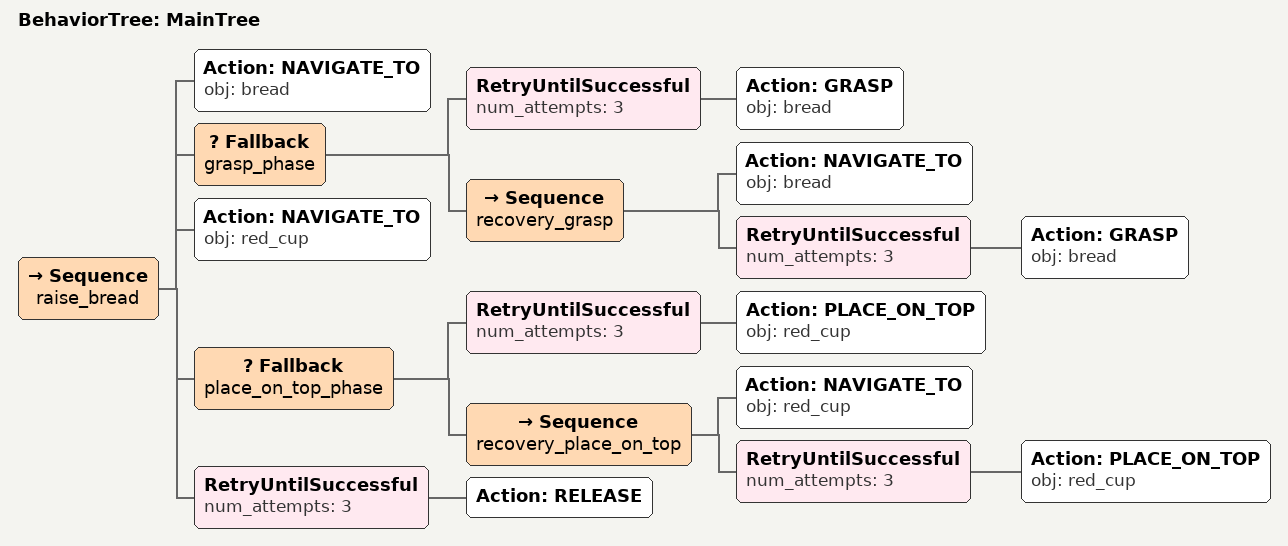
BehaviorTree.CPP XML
<root main_tree_to_execute="MainTree">
  <BehaviorTree ID="MainTree">
    <Sequence name="raise_bread">
      <!-- Approach bread -->
      <Action ID="NAVIGATE_TO" obj="bread"/>

      <!-- Grasp bread with retry and recovery -->
      <Fallback name="grasp_phase">
        <RetryUntilSuccessful num_attempts="3">
          <Action ID="GRASP" obj="bread"/>
        </RetryUntilSuccessful>
        <Sequence name="recovery_grasp">
          <Action ID="NAVIGATE_TO" obj="bread"/>
          <RetryUntilSuccessful num_attempts="3">
            <Action ID="GRASP" obj="bread"/>
          </RetryUntilSuccessful>
        </Sequence>
      </Fallback>

      <!-- Raise bread: Place on top of an elevated object (choose "red_cup" as a suitable platform) -->
      <Action ID="NAVIGATE_TO" obj="red_cup"/>
      <Fallback name="place_on_top_phase">
        <RetryUntilSuccessful num_attempts="3">
          <Action ID="PLACE_ON_TOP" obj="red_cup"/>
        </RetryUntilSuccessful>
        <Sequence name="recovery_place_on_top">
          <Action ID="NAVIGATE_TO" obj="red_cup"/>
          <RetryUntilSuccessful num_attempts="3">
            <Action ID="PLACE_ON_TOP" obj="red_cup"/>
          </RetryUntilSuccessful>
        </Sequence>
      </Fallback>
      <RetryUntilSuccessful num_attempts="3">
        <Action ID="RELEASE"/>
      </RetryUntilSuccessful>
    </Sequence>
  </BehaviorTree>
</root>
